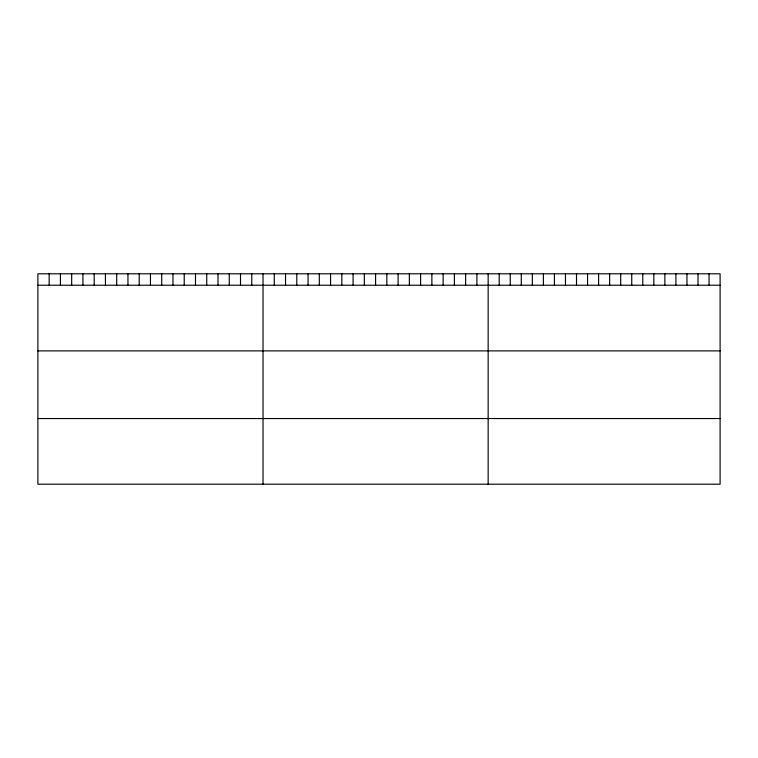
<?xml version="1.0" encoding="UTF-8"?>
<svg xmlns="http://www.w3.org/2000/svg" width="758" height="758" viewBox="0 0 758 758"><rect width="100%" height="100%" fill="white"/><g stroke="black" fill="none" stroke-linecap="round" stroke-linejoin="round"><path stroke-width="1.14" d="M720.1 285.226L720.1 484.201L37.9 484.201L37.9 273.799L720.1 273.799L720.1 285.226L37.9 285.226M37.9 350.888L720.1 350.888M37.9 418.539L720.1 418.539M709.052 273.799L709.052 285.226M698.014 273.799L698.014 285.226M686.966 273.799L686.966 285.226M675.918 273.799L675.918 285.226M664.87 273.799L664.87 285.226M653.832 273.799L653.832 285.226M642.784 273.799L642.784 285.226M631.736 273.799L631.736 285.226M620.698 273.799L620.698 285.226M609.65 273.799L609.65 285.226M598.602 273.799L598.602 285.226M587.554 273.799L587.554 285.226M576.516 273.799L576.516 285.226M565.468 273.799L565.468 285.226M554.42 273.799L554.42 285.226M543.382 273.799L543.382 285.226M532.334 273.799L532.334 285.226M521.286 273.799L521.286 285.226M510.238 273.799L510.238 285.226M499.2 273.799L499.2 285.226M488.152 273.799L488.152 484.201M476.896 273.799L476.896 285.226M465.639 273.799L465.639 285.226M454.383 273.799L454.383 285.226M443.127 273.799L443.127 285.226M431.87 273.799L431.87 285.226M420.614 273.799L420.614 285.226M409.358 273.799L409.358 285.226M398.102 273.799L398.102 285.226M386.845 273.799L386.845 285.226M375.589 273.799L375.589 285.226M364.333 273.799L364.333 285.226M353.076 273.799L353.076 285.226M341.82 273.799L341.82 285.226M330.564 273.799L330.564 285.226M319.308 273.799L319.308 285.226M308.051 273.799L308.051 285.226M296.795 273.799L296.795 285.226M285.539 273.799L285.539 285.226M274.282 273.799L274.282 285.226M263.026 273.799L263.026 484.201M251.77 273.799L251.77 285.226M240.513 273.799L240.513 285.226M229.257 273.799L229.257 285.226M218.001 273.799L218.001 285.226M206.744 273.799L206.744 285.226M195.488 273.799L195.488 285.226M184.232 273.799L184.232 285.226M172.976 273.799L172.976 285.226M161.719 273.799L161.719 285.226M150.463 273.799L150.463 285.226M139.207 273.799L139.207 285.226M127.95 273.799L127.95 285.226M116.694 273.799L116.694 285.226M105.438 273.799L105.438 285.226M94.181 273.799L94.181 285.226M82.925 273.799L82.925 285.226M71.669 273.799L71.669 285.226M60.413 273.799L60.413 285.226M49.156 273.799L49.156 285.226"/></g></svg>
